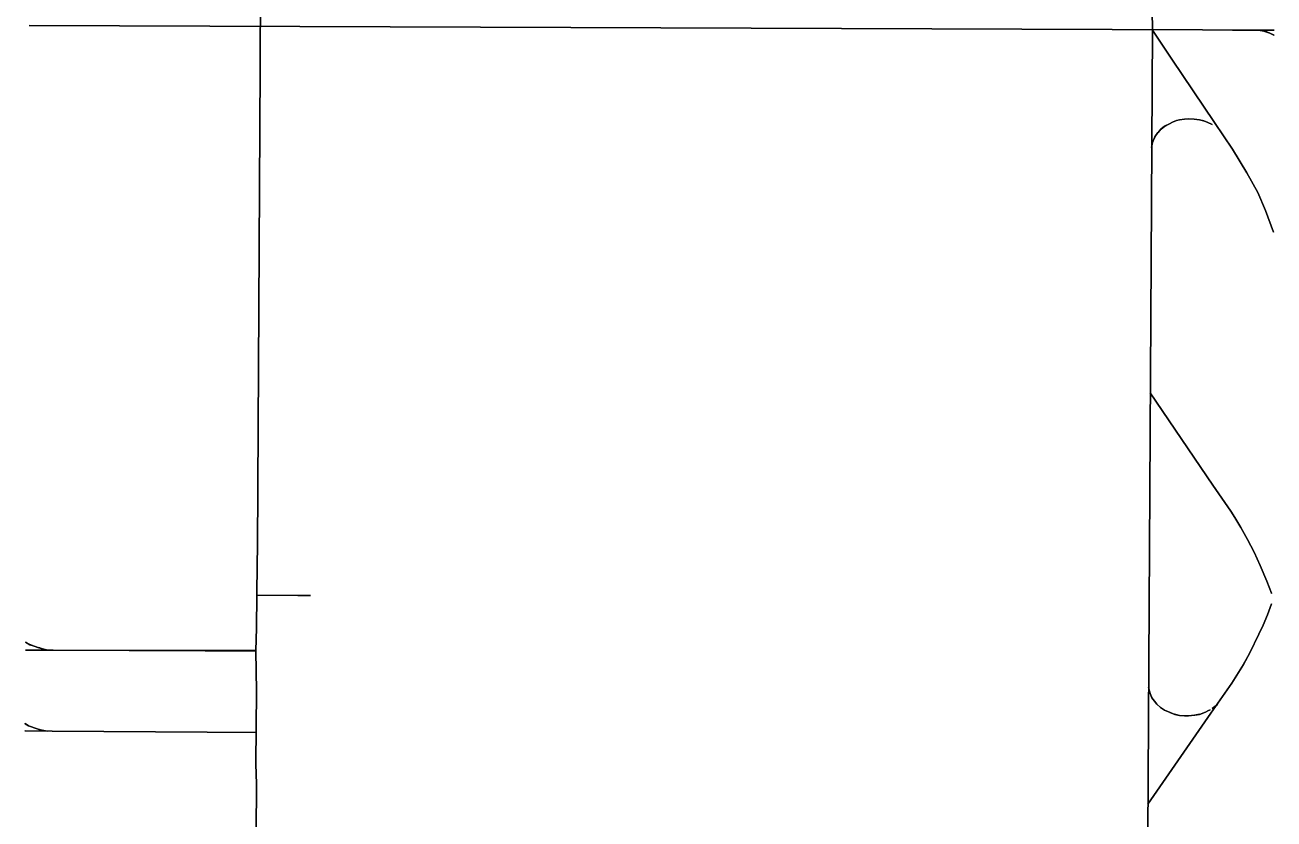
# Model space of a CAD drawing. Extents: x -291248544 to -291003570, y 98625193 to 98746984.
# Drawn here: x -291077706 to -291030143, y 98651533 to 98681791 of the extents above; entities that cross this region are included whole.
import ezdxf

# ---------------------------------------------------------------- set-up
doc = ezdxf.new("R2010")
doc.units = 0

msp = doc.modelspace()

# ---------------------------------------------------------------- linework, layer by layer
at = {"layer": 'mg_to_dxf', "color": 2}
for points in [[(-291068733.22, 98683261.37), (-291068734.21, 98683262.38), (-291068757.11, 98680160.03), (-291068756.1, 98680161.02)], [(-291068756.1, 98680161.02), (-291068755.11, 98680160.02), (-291068732.21, 98683262.36), (-291068733.22, 98683261.37)], [(-291034790.03, 98683112.6), (-291034791.05, 98683113.59), (-291034768.14, 98681590.53), (-291034767.16, 98681591.53)], [(-291034767.16, 98681591.53), (-291034766.14, 98681590.54), (-291034789.05, 98683113.6), (-291034790.03, 98683112.6)], [(-291077544.67, 98681774.14), (-291077545.66, 98681775.14), (-291077545.67, 98681773.14), (-291077544.67, 98681774.14)], [(-291077544.67, 98681774.14), (-291077545.67, 98681773.14), (-291032866.94, 98681601.48), (-291032867.93, 98681602.48)], [(-291032867.93, 98681602.48), (-291032866.93, 98681603.48), (-291077545.66, 98681775.14), (-291077544.67, 98681774.14)], [(-291034767.15, 98681590.53), (-291034768.15, 98681591.53), (-291035042.81, 98635550.96), (-291035041.81, 98635551.95)], [(-291035041.81, 98635551.95), (-291035040.81, 98635550.95), (-291034766.15, 98681591.54), (-291034767.15, 98681590.53)], [(-291034766.87, 98681590.62), (-291034766.6, 98681592), (-291034768.26, 98681590.9), (-291034766.87, 98681590.62)], [(-291034766.87, 98681590.62), (-291034768.26, 98681590.9), (-291034035.28, 98680491.43), (-291034035.01, 98680492.82)], [(-291034767.15, 98681590.53), (-291034766.15, 98681591.54), (-291034768.15, 98681591.53), (-291034767.15, 98681590.53)], [(-291034767.16, 98681591.53), (-291034768.14, 98681590.53), (-291034766.14, 98681590.54), (-291034767.16, 98681591.53)], [(-291034035.01, 98680492.82), (-291034033.62, 98680492.54), (-291034766.6, 98681592), (-291034766.87, 98681590.62)], [(-291032866.93, 98681602.47), (-291032867.92, 98681603.48), (-291032867.94, 98681601.48), (-291032866.93, 98681602.47)], [(-291032866.93, 98681602.47), (-291032867.94, 98681601.48), (-291031722.53, 98681590.03), (-291031723.52, 98681591.04)], [(-291032867.93, 98681602.48), (-291032866.94, 98681601.48), (-291032866.93, 98681603.48), (-291032867.93, 98681602.48)], [(-291031723.52, 98681591.04), (-291031722.52, 98681592.03), (-291032867.92, 98681603.48), (-291032866.93, 98681602.47)], [(-291031722.52, 98681591.03), (-291031723.52, 98681592.03), (-291031723.53, 98681590.03), (-291031722.52, 98681591.03)], [(-291031722.52, 98681591.03), (-291031723.53, 98681590.03), (-291030143.24, 98681590.03), (-291030144.24, 98681591.03)], [(-291031723.52, 98681591.04), (-291031722.53, 98681590.03), (-291031722.52, 98681592.03), (-291031723.52, 98681591.04)], [(-291030144.24, 98681591.03), (-291030143.24, 98681592.03), (-291031723.52, 98681592.03), (-291031722.52, 98681591.03)], [(-291030829.88, 98681591), (-291030830.81, 98681592.07), (-291030830.95, 98681590.07), (-291030829.88, 98681591)], [(-291030829.88, 98681591), (-291030830.95, 98681590.07), (-291030669.78, 98681578.56), (-291030670.67, 98681579.63)], [(-291030670.67, 98681579.63), (-291030669.55, 98681580.55), (-291030830.81, 98681592.07), (-291030829.88, 98681591)], [(-291030669.67, 98681579.51), (-291030670.54, 98681580.67), (-291030670.78, 98681578.68), (-291030669.67, 98681579.51)], [(-291030669.67, 98681579.51), (-291030670.78, 98681578.68), (-291030532.57, 98681555.64), (-291030533.33, 98681556.78)], [(-291030670.67, 98681579.63), (-291030669.78, 98681578.56), (-291030669.55, 98681580.55), (-291030670.67, 98681579.63)], [(-291030533.33, 98681556.78), (-291030532.12, 98681557.6), (-291030670.54, 98681580.67), (-291030669.67, 98681579.51)], [(-291030532.36, 98681556.56), (-291030533.09, 98681557.82), (-291030533.54, 98681555.87), (-291030532.36, 98681556.56)], [(-291030532.36, 98681556.56), (-291030533.54, 98681555.87), (-291030418.25, 98681521.28), (-291030418.88, 98681522.51)], [(-291030533.33, 98681556.78), (-291030532.57, 98681555.64), (-291030532.12, 98681557.6), (-291030533.33, 98681556.78)], [(-291030418.88, 98681522.51), (-291030417.59, 98681523.17), (-291030533.09, 98681557.82), (-291030532.36, 98681556.56)], [(-291030417.93, 98681522.18), (-291030418.53, 98681523.5), (-291030419.19, 98681521.61), (-291030417.93, 98681522.18)], [(-291030417.93, 98681522.18), (-291030419.19, 98681521.61), (-291030303.87, 98681475.48), (-291030304.42, 98681476.78)], [(-291030418.88, 98681522.51), (-291030418.25, 98681521.28), (-291030417.59, 98681523.17), (-291030418.88, 98681522.51)], [(-291030304.42, 98681476.78), (-291030303.11, 98681477.33), (-291030418.53, 98681523.5), (-291030417.93, 98681522.18)], [(-291030303.5, 98681476.4), (-291030304.03, 98681477.71), (-291030304.8, 98681475.87), (-291030303.5, 98681476.4)], [(-291030303.5, 98681476.4), (-291030304.8, 98681475.87), (-291030143.67, 98681406.81), (-291030144.2, 98681408.13)], [(-291030304.42, 98681476.78), (-291030303.87, 98681475.48), (-291030303.11, 98681477.33), (-291030304.42, 98681476.78)], [(-291030144.2, 98681408.13), (-291030142.88, 98681408.65), (-291030304.03, 98681477.71), (-291030303.5, 98681476.4)], [(-291030144.24, 98681591.03), (-291030143.24, 98681590.03), (-291030143.24, 98681592.03), (-291030144.24, 98681591.03)], [(-291030144.2, 98681408.13), (-291030143.67, 98681406.81), (-291030142.88, 98681408.65), (-291030144.2, 98681408.13)], [(-291034034.45, 98680491.99), (-291034034.18, 98680493.37), (-291034035.84, 98680492.26), (-291034034.45, 98680491.99)], [(-291034034.45, 98680491.99), (-291034035.84, 98680492.26), (-291032410.22, 98678076.72), (-291032409.95, 98678078.11)], [(-291034035.01, 98680492.82), (-291034035.28, 98680491.43), (-291034033.62, 98680492.54), (-291034035.01, 98680492.82)], [(-291032409.95, 98678078.11), (-291032408.56, 98678077.84), (-291034034.18, 98680493.37), (-291034034.45, 98680491.99)], [(-291068756.11, 98680160.02), (-291068757.1, 98680161.03), (-291068848.66, 98661895.27), (-291068847.65, 98661896.25)], [(-291068847.65, 98661896.25), (-291068846.66, 98661895.23), (-291068755.1, 98680161.02), (-291068756.11, 98680160.02)], [(-291068756.1, 98680161.02), (-291068757.11, 98680160.03), (-291068755.11, 98680160.02), (-291068756.1, 98680161.02)], [(-291068756.11, 98680160.02), (-291068755.1, 98680161.02), (-291068757.1, 98680161.03), (-291068756.11, 98680160.02)], [(-291034126.73, 98678020.25), (-291034126.32, 98678021.58), (-291034310.36, 98677929.55), (-291034308.94, 98677929.15)], [(-291034308.94, 98677929.15), (-291034309.31, 98677927.85), (-291034125.35, 98678019.82), (-291034126.73, 98678020.25)], [(-291034012.27, 98678088.88), (-291034011.84, 98678090.31), (-291034127.19, 98678021.1), (-291034125.85, 98678020.73)], [(-291034125.85, 98678020.73), (-291034127.19, 98678021.1), (-291034126.23, 98678019.34), (-291034125.85, 98678020.73)], [(-291034126.73, 98678020.25), (-291034125.35, 98678019.82), (-291034126.32, 98678021.58), (-291034126.73, 98678020.25)], [(-291034125.85, 98678020.73), (-291034126.23, 98678019.34), (-291034010.98, 98678088.49), (-291034012.27, 98678088.88)], [(-291033852.09, 98678146.19), (-291033851.46, 98678147.48), (-291034012.74, 98678089.88), (-291034011.37, 98678089.31)], [(-291034011.37, 98678089.31), (-291034012.74, 98678089.88), (-291034011.88, 98678088.06), (-291034011.37, 98678089.31)], [(-291034012.27, 98678088.88), (-291034010.98, 98678088.49), (-291034011.84, 98678090.31), (-291034012.27, 98678088.88)], [(-291034011.37, 98678089.31), (-291034011.88, 98678088.06), (-291033850.84, 98678145.58), (-291033852.09, 98678146.19)], [(-291033737.66, 98678180.55), (-291033736.91, 98678181.82), (-291033852.41, 98678147.17), (-291033851.14, 98678146.51)], [(-291033851.14, 98678146.51), (-291033852.41, 98678147.17), (-291033851.79, 98678145.27), (-291033851.14, 98678146.51)], [(-291033852.09, 98678146.19), (-291033850.84, 98678145.58), (-291033851.46, 98678147.48), (-291033852.09, 98678146.19)], [(-291033851.14, 98678146.51), (-291033851.79, 98678145.27), (-291033736.49, 98678179.86), (-291033737.66, 98678180.55)], [(-291033554.57, 98678203.52), (-291033553.68, 98678204.64), (-291033737.89, 98678181.61), (-291033736.68, 98678180.76)], [(-291033736.68, 98678180.76), (-291033737.89, 98678181.61), (-291033737.47, 98678179.65), (-291033736.68, 98678180.76)], [(-291033737.66, 98678180.55), (-291033736.49, 98678179.86), (-291033736.91, 98678181.82), (-291033737.66, 98678180.55)], [(-291033736.68, 98678180.76), (-291033737.47, 98678179.65), (-291033553.48, 98678202.65), (-291033554.57, 98678203.52)], [(-291033394.36, 98678214.99), (-291033393.37, 98678216.06), (-291033554.67, 98678204.54), (-291033553.58, 98678203.62)], [(-291033553.58, 98678203.62), (-291033554.67, 98678204.54), (-291033554.48, 98678202.55), (-291033553.58, 98678203.62)], [(-291033554.57, 98678203.52), (-291033553.48, 98678202.65), (-291033553.68, 98678204.64), (-291033554.57, 98678203.52)], [(-291033553.58, 98678203.62), (-291033554.48, 98678202.55), (-291033393.35, 98678214.06), (-291033394.36, 98678214.99)], [(-291033393.36, 98678215), (-291033394.37, 98678216.06), (-291033394.35, 98678214.05), (-291033393.36, 98678215)], [(-291033188.37, 98678203.61), (-291033187.28, 98678204.55), (-291033394.37, 98678216.06), (-291033393.36, 98678215)], [(-291033394.36, 98678214.99), (-291033393.35, 98678214.06), (-291033393.37, 98678216.06), (-291033394.36, 98678214.99)], [(-291033393.36, 98678215), (-291033394.35, 98678214.05), (-291033187.45, 98678202.56), (-291033188.37, 98678203.61)], [(-291033187.37, 98678203.53), (-291033188.28, 98678204.63), (-291033188.45, 98678202.64), (-291033187.37, 98678203.53)], [(-291033187.37, 98678203.53), (-291033188.45, 98678202.64), (-291032981.57, 98678179.65), (-291032982.37, 98678180.75)], [(-291033188.37, 98678203.61), (-291033187.45, 98678202.56), (-291033187.28, 98678204.55), (-291033188.37, 98678203.61)], [(-291032982.37, 98678180.75), (-291032981.18, 98678181.62), (-291033188.28, 98678204.63), (-291033187.37, 98678203.53)], [(-291032981.39, 98678180.56), (-291032982.16, 98678181.82), (-291032982.55, 98678179.85), (-291032981.39, 98678180.56)], [(-291032981.39, 98678180.56), (-291032982.55, 98678179.85), (-291032821.47, 98678133.83), (-291032822.14, 98678135.06)], [(-291032982.37, 98678180.75), (-291032981.57, 98678179.65), (-291032981.18, 98678181.62), (-291032982.37, 98678180.75)], [(-291032822.14, 98678135.06), (-291032820.88, 98678135.74), (-291032982.16, 98678181.82), (-291032981.39, 98678180.56)], [(-291032821.18, 98678134.76), (-291032821.83, 98678136.03), (-291032822.43, 98678134.12), (-291032821.18, 98678134.76)], [(-291032821.18, 98678134.76), (-291032822.43, 98678134.12), (-291032684.23, 98678088.06), (-291032684.8, 98678089.3)], [(-291032822.14, 98678135.06), (-291032821.47, 98678133.83), (-291032820.88, 98678135.74), (-291032822.14, 98678135.06)], [(-291032684.8, 98678089.3), (-291032683.47, 98678089.91), (-291032821.83, 98678136.03), (-291032821.18, 98678134.76)], [(-291032683.88, 98678088.92), (-291032684.39, 98678090.29), (-291032685.16, 98678088.44), (-291032683.88, 98678088.92)], [(-291032683.88, 98678088.92), (-291032685.16, 98678088.44), (-291032501.22, 98677996.47), (-291032501.67, 98677997.81)], [(-291032684.8, 98678089.3), (-291032684.23, 98678088.06), (-291032683.47, 98678089.91), (-291032684.8, 98678089.3)], [(-291032501.67, 98677997.81), (-291032500.33, 98677998.26), (-291032684.39, 98678090.29), (-291032683.88, 98678088.92)], [(-291032501.67, 98677997.81), (-291032501.22, 98677996.47), (-291032500.33, 98677998.26), (-291032501.67, 98677997.81)], [(-291032409.39, 98678077.28), (-291032409.12, 98678078.67), (-291032410.78, 98678077.55), (-291032409.39, 98678077.28)], [(-291032409.39, 98678077.28), (-291032410.78, 98678077.55), (-291031723.57, 98677058.2), (-291031723.3, 98677059.59)], [(-291032409.95, 98678078.11), (-291032410.22, 98678076.72), (-291032408.56, 98678077.84), (-291032409.95, 98678078.11)], [(-291031723.3, 98677059.59), (-291031721.91, 98677059.32), (-291032409.12, 98678078.67), (-291032409.39, 98678077.28)], [(-291034675.79, 98677527.92), (-291034676.28, 98677529.34), (-291034768.3, 98677310.79), (-291034766.96, 98677311.41)], [(-291034766.96, 98677311.41), (-291034766.39, 98677310.17), (-291034674.52, 98677528.35), (-291034675.79, 98677527.92)], [(-291034561.45, 98677688.19), (-291034561.66, 98677689.62), (-291034676.77, 98677528.46), (-291034675.31, 98677528.79)], [(-291034675.31, 98677528.79), (-291034676.77, 98677528.46), (-291034675.01, 98677527.48), (-291034675.31, 98677528.79)], [(-291034675.79, 98677527.92), (-291034674.52, 98677528.35), (-291034676.28, 98677529.34), (-291034675.79, 98677527.92)], [(-291034675.31, 98677528.79), (-291034675.01, 98677527.48), (-291034560.07, 98677688.39), (-291034561.45, 98677688.19)], [(-291034447.04, 98677825.54), (-291034447.09, 98677827.04), (-291034562.27, 98677688.83), (-291034560.84, 98677688.98)], [(-291034560.84, 98677688.98), (-291034562.27, 98677688.83), (-291034560.69, 98677687.6), (-291034560.84, 98677688.98)], [(-291034561.45, 98677688.19), (-291034560.07, 98677688.39), (-291034561.66, 98677689.62), (-291034561.45, 98677688.19)], [(-291034560.84, 98677688.98), (-291034560.69, 98677687.6), (-291034445.7, 98677825.58), (-291034447.04, 98677825.54)], [(-291034309.79, 98677928.62), (-291034309.51, 98677930.08), (-291034447.81, 98677826.36), (-291034446.31, 98677826.23)], [(-291034446.31, 98677826.23), (-291034447.81, 98677826.36), (-291034446.43, 98677824.9), (-291034446.31, 98677826.23)], [(-291034447.04, 98677825.54), (-291034445.7, 98677825.58), (-291034447.09, 98677827.04), (-291034447.04, 98677825.54)], [(-291034446.31, 98677826.23), (-291034446.43, 98677824.9), (-291034308.46, 98677928.37), (-291034309.79, 98677928.62)], [(-291034308.94, 98677929.15), (-291034310.36, 98677929.55), (-291034309.31, 98677927.85), (-291034308.94, 98677929.15)], [(-291034309.79, 98677928.62), (-291034308.46, 98677928.37), (-291034309.51, 98677930.08), (-291034309.79, 98677928.62)], [(-291034767.27, 98677310.46), (-291034767.99, 98677311.74), (-291034814.02, 98677116.14), (-291034812.81, 98677116.88)], [(-291034812.81, 98677116.88), (-291034814.02, 98677116.14), (-291034812.07, 98677115.68), (-291034812.81, 98677116.88)], [(-291034812.81, 98677116.88), (-291034812.07, 98677115.68), (-291034766.08, 98677311.12), (-291034767.27, 98677310.46)], [(-291034766.96, 98677311.41), (-291034768.3, 98677310.79), (-291034766.39, 98677310.17), (-291034766.96, 98677311.41)], [(-291034767.27, 98677310.46), (-291034766.08, 98677311.12), (-291034767.99, 98677311.74), (-291034767.27, 98677310.46)], [(-291031722.76, 98677058.75), (-291031722.43, 98677060.12), (-291031724.14, 98677059.08), (-291031722.76, 98677058.75)], [(-291031722.76, 98677058.75), (-291031724.14, 98677059.08), (-291031174.31, 98676154.16), (-291031173.97, 98676155.52)], [(-291031723.3, 98677059.59), (-291031723.57, 98677058.2), (-291031721.91, 98677059.32), (-291031723.3, 98677059.59)], [(-291031173.97, 98676155.52), (-291031172.58, 98676155.17), (-291031722.43, 98677060.12), (-291031722.76, 98677058.75)], [(-291031173.46, 98676154.65), (-291031173.08, 98676156.03), (-291031174.81, 98676155.03), (-291031173.46, 98676154.65)], [(-291031173.46, 98676154.65), (-291031174.81, 98676155.03), (-291030762.37, 98675410.34), (-291030761.96, 98675411.66)], [(-291031173.97, 98676155.52), (-291031174.31, 98676154.16), (-291031172.58, 98676155.17), (-291031173.97, 98676155.52)], [(-291030761.96, 98675411.66), (-291030760.58, 98675411.23), (-291031173.08, 98676156.03), (-291031173.46, 98676154.65)], [(-291030761.52, 98675410.77), (-291030761.02, 98675412.13), (-291030762.82, 98675411.24), (-291030761.52, 98675410.77)], [(-291030761.52, 98675410.77), (-291030762.82, 98675411.24), (-291030464.9, 98674723.75), (-291030464.37, 98674725.04)], [(-291030761.96, 98675411.66), (-291030762.37, 98675410.34), (-291030760.58, 98675411.23), (-291030761.96, 98675411.66)], [(-291030464.37, 98674725.04), (-291030463.04, 98674724.49), (-291030761.02, 98675412.13), (-291030761.52, 98675410.77)], [(-291030464, 98674724.11), (-291030463.41, 98674725.42), (-291030465.27, 98674724.68), (-291030464, 98674724.11)], [(-291030464, 98674724.11), (-291030465.27, 98674724.68), (-291030167.4, 98673899.79), (-291030166.8, 98673901.07)], [(-291030464.37, 98674725.04), (-291030464.9, 98674723.75), (-291030463.04, 98674724.49), (-291030464.37, 98674725.04)], [(-291030166.8, 98673901.07), (-291030165.52, 98673900.47), (-291030463.41, 98674725.42), (-291030464, 98674724.11)], [(-291030166.8, 98673901.07), (-291030167.4, 98673899.79), (-291030165.52, 98673900.47), (-291030166.8, 98673901.07)], [(-291034858.42, 98667777.6), (-291034858.15, 98667778.99), (-291034859.81, 98667777.87), (-291034858.42, 98667777.6)], [(-291034858.42, 98667777.6), (-291034859.81, 98667777.87), (-291032478.88, 98664252.26), (-291032478.61, 98664253.65)], [(-291032478.61, 98664253.65), (-291032477.22, 98664253.38), (-291034858.15, 98667778.99), (-291034858.42, 98667777.6)], [(-291032478.05, 98664252.82), (-291032477.8, 98664254.22), (-291032479.44, 98664253.07), (-291032478.05, 98664252.82)], [(-291032478.05, 98664252.82), (-291032479.44, 98664253.07), (-291031792.23, 98663268.08), (-291031791.97, 98663269.45)], [(-291032478.61, 98664253.65), (-291032478.88, 98664252.26), (-291032477.22, 98664253.38), (-291032478.61, 98664253.65)], [(-291031791.97, 98663269.45), (-291031790.57, 98663269.19), (-291032477.8, 98664254.22), (-291032478.05, 98664252.82)], [(-291031791.42, 98663268.62), (-291031791.12, 98663270.02), (-291031792.79, 98663268.91), (-291031791.42, 98663268.62)], [(-291031791.42, 98663268.62), (-291031792.79, 98663268.91), (-291031632.05, 98663016.32), (-291031631.74, 98663017.69)], [(-291031791.97, 98663269.45), (-291031792.23, 98663268.08), (-291031790.57, 98663269.19), (-291031791.97, 98663269.45)], [(-291031631.74, 98663017.69), (-291031630.35, 98663017.38), (-291031791.12, 98663270.02), (-291031791.42, 98663268.62)], [(-291031631.21, 98663016.85), (-291031630.88, 98663018.23), (-291031632.58, 98663017.17), (-291031631.21, 98663016.85)], [(-291031631.21, 98663016.85), (-291031632.58, 98663017.17), (-291031403.19, 98662638.69), (-291031402.85, 98662640.05)], [(-291031631.74, 98663017.69), (-291031632.05, 98663016.32), (-291031630.35, 98663017.38), (-291031631.74, 98663017.69)], [(-291031402.85, 98662640.05), (-291031401.46, 98662639.69), (-291031630.88, 98663018.23), (-291031631.21, 98663016.85)], [(-291031402.35, 98662639.18), (-291031401.96, 98662640.56), (-291031403.69, 98662639.56), (-291031402.35, 98662639.18)], [(-291031402.35, 98662639.18), (-291031403.69, 98662639.56), (-291031151.46, 98662180.94), (-291031151.06, 98662182.29)], [(-291031402.85, 98662640.05), (-291031403.19, 98662638.69), (-291031401.46, 98662639.69), (-291031402.85, 98662640.05)], [(-291031151.06, 98662182.29), (-291031149.7, 98662181.89), (-291031401.96, 98662640.56), (-291031402.35, 98662639.18)], [(-291068847.67, 98661895.25), (-291068848.64, 98661896.27), (-291068871.56, 98661265.86), (-291068870.53, 98661266.83)], [(-291068870.53, 98661266.83), (-291068869.56, 98661265.79), (-291068846.64, 98661896.23), (-291068847.67, 98661895.25)], [(-291068847.65, 98661896.25), (-291068848.66, 98661895.27), (-291068846.66, 98661895.23), (-291068847.65, 98661896.25)], [(-291068847.67, 98661895.25), (-291068846.64, 98661896.23), (-291068848.64, 98661896.27), (-291068847.67, 98661895.25)], [(-291031150.59, 98662181.41), (-291031150.17, 98662182.77), (-291031151.93, 98662181.82), (-291031150.59, 98662181.41)], [(-291031150.59, 98662181.41), (-291031151.93, 98662181.82), (-291030899.71, 98661700.32), (-291030899.28, 98661701.65)], [(-291031151.06, 98662182.29), (-291031151.46, 98662180.94), (-291031149.7, 98662181.89), (-291031151.06, 98662182.29)], [(-291030899.28, 98661701.65), (-291030897.92, 98661701.2), (-291031150.17, 98662182.77), (-291031150.59, 98662181.41)], [(-291030898.84, 98661700.75), (-291030898.36, 98661702.1), (-291030900.15, 98661701.22), (-291030898.84, 98661700.75)], [(-291030898.84, 98661700.75), (-291030900.15, 98661701.22), (-291030670.87, 98661196.81), (-291030670.37, 98661198.12)], [(-291030899.28, 98661701.65), (-291030899.71, 98661700.32), (-291030897.92, 98661701.2), (-291030899.28, 98661701.65)], [(-291030670.37, 98661198.12), (-291030669.04, 98661197.61), (-291030898.36, 98661702.1), (-291030898.84, 98661700.75)], [(-291068870.55, 98661265.83), (-291068871.54, 98661266.84), (-291068894.44, 98658816.81), (-291068893.43, 98658817.79)], [(-291068893.43, 98658817.79), (-291068892.44, 98658816.77), (-291068869.54, 98661266.82), (-291068870.55, 98661265.83)], [(-291068870.53, 98661266.83), (-291068871.56, 98661265.86), (-291068869.56, 98661265.79), (-291068870.53, 98661266.83)], [(-291068870.55, 98661265.83), (-291068869.54, 98661266.82), (-291068871.54, 98661266.84), (-291068870.55, 98661265.83)], [(-291030669.97, 98661197.2), (-291030669.45, 98661198.52), (-291030671.28, 98661197.72), (-291030669.97, 98661197.2)], [(-291030669.97, 98661197.2), (-291030671.28, 98661197.72), (-291030419.13, 98660601.73), (-291030418.59, 98660603.03)], [(-291030670.37, 98661198.12), (-291030670.87, 98661196.81), (-291030669.04, 98661197.61), (-291030670.37, 98661198.12)], [(-291030418.59, 98660603.03), (-291030417.27, 98660602.49), (-291030669.45, 98661198.52), (-291030669.97, 98661197.2)], [(-291030418.21, 98660602.1), (-291030417.65, 98660603.41), (-291030419.5, 98660602.66), (-291030418.21, 98660602.1)], [(-291030418.21, 98660602.1), (-291030419.5, 98660602.66), (-291030236.04, 98660132.53), (-291030235.47, 98660133.83)], [(-291030418.59, 98660603.03), (-291030419.13, 98660601.73), (-291030417.27, 98660602.49), (-291030418.59, 98660603.03)], [(-291030235.47, 98660133.83), (-291030234.18, 98660133.26), (-291030417.65, 98660603.41), (-291030418.21, 98660602.1)], [(-291068892.93, 98660064.69), (-291068893.93, 98660065.7), (-291068893.94, 98660063.7), (-291068892.93, 98660064.69)], [(-291068892.93, 98660064.69), (-291068893.94, 98660063.7), (-291067313.65, 98660052.25), (-291067314.65, 98660053.26)], [(-291067314.65, 98660053.26), (-291067313.64, 98660054.25), (-291068893.93, 98660065.7), (-291068892.93, 98660064.69)], [(-291067313.65, 98660053.25), (-291067314.64, 98660054.25), (-291067314.65, 98660052.25), (-291067313.65, 98660053.25)], [(-291067314.65, 98660053.26), (-291067313.65, 98660052.25), (-291067313.64, 98660054.25), (-291067314.65, 98660053.26)], [(-291067313.65, 98660053.25), (-291067314.65, 98660052.25), (-291066833, 98660052.25), (-291066834, 98660053.25)], [(-291066834, 98660053.25), (-291066833, 98660054.25), (-291067314.64, 98660054.25), (-291067313.65, 98660053.25)], [(-291066834, 98660053.25), (-291066833, 98660052.25), (-291066833, 98660054.25), (-291066834, 98660053.25)], [(-291030235.47, 98660133.83), (-291030236.04, 98660132.53), (-291030234.18, 98660133.26), (-291030235.47, 98660133.83)], [(-291030235.47, 98659732.35), (-291030236.05, 98659733.64), (-291030396.61, 98659309.29), (-291030395.33, 98659309.85)], [(-291030395.33, 98659309.85), (-291030394.75, 98659308.55), (-291030234.18, 98659732.93), (-291030235.47, 98659732.35)], [(-291030235.47, 98659732.35), (-291030234.18, 98659732.93), (-291030236.05, 98659733.64), (-291030235.47, 98659732.35)], [(-291030395.7, 98659308.92), (-291030396.25, 98659310.22), (-291030556.83, 98658920.23), (-291030555.53, 98658920.75)], [(-291030555.53, 98658920.75), (-291030555, 98658919.42), (-291030394.39, 98659309.48), (-291030395.7, 98659308.92)], [(-291030395.33, 98659309.85), (-291030396.61, 98659309.29), (-291030394.75, 98659308.55), (-291030395.33, 98659309.85)], [(-291030395.7, 98659308.92), (-291030394.39, 98659309.48), (-291030396.25, 98659310.22), (-291030395.7, 98659308.92)], [(-291068893.45, 98658816.79), (-291068894.42, 98658817.81), (-291068917.33, 98657947.05), (-291068916.31, 98657948.04)], [(-291068916.31, 98657948.04), (-291068915.33, 98657947.03), (-291068892.42, 98658817.77), (-291068893.45, 98658816.79)], [(-291068893.43, 98658817.79), (-291068894.44, 98658816.81), (-291068892.44, 98658816.77), (-291068893.43, 98658817.79)], [(-291068893.45, 98658816.79), (-291068892.42, 98658817.77), (-291068894.42, 98658817.81), (-291068893.45, 98658816.79)], [(-291030716.16, 98658576.52), (-291030716.63, 98658577.84), (-291031060.37, 98657867.45), (-291031059.05, 98657867.88)], [(-291031059.05, 98657867.88), (-291031058.6, 98657866.52), (-291030714.82, 98658576.99), (-291030716.16, 98658576.52)], [(-291030555.94, 98658919.83), (-291030556.43, 98658921.14), (-291030717.06, 98658576.94), (-291030715.73, 98658577.42)], [(-291030715.73, 98658577.42), (-291030717.06, 98658576.94), (-291030715.25, 98658576.08), (-291030715.73, 98658577.42)], [(-291030716.16, 98658576.52), (-291030714.82, 98658576.99), (-291030716.63, 98658577.84), (-291030716.16, 98658576.52)], [(-291030715.73, 98658577.42), (-291030715.25, 98658576.08), (-291030554.6, 98658920.34), (-291030555.94, 98658919.83)], [(-291030555.53, 98658920.75), (-291030556.83, 98658920.23), (-291030555, 98658919.42), (-291030555.53, 98658920.75)], [(-291030555.94, 98658919.83), (-291030554.6, 98658920.34), (-291030556.43, 98658921.14), (-291030555.94, 98658919.83)], [(-291077682.06, 98658267.73), (-291077682.43, 98658269.09), (-291077683.43, 98658267.35), (-291077682.06, 98658267.73)], [(-291077682.06, 98658267.73), (-291077683.43, 98658267.35), (-291077522.26, 98658175.26), (-291077522.71, 98658176.67)], [(-291077522.71, 98658176.67), (-291077521.42, 98658177.09), (-291077682.43, 98658269.09), (-291077682.06, 98658267.73)], [(-291077521.81, 98658176.25), (-291077522.33, 98658177.5), (-291077523.17, 98658175.68), (-291077521.81, 98658176.25)], [(-291077521.81, 98658176.25), (-291077523.17, 98658175.68), (-291077361.91, 98658118.08), (-291077362.53, 98658119.37)], [(-291077522.71, 98658176.67), (-291077522.26, 98658175.26), (-291077521.42, 98658177.09), (-291077522.71, 98658176.67)], [(-291077362.53, 98658119.37), (-291077361.27, 98658119.98), (-291077522.33, 98658177.5), (-291077521.81, 98658176.25)], [(-291077361.58, 98658119.05), (-291077362.22, 98658120.3), (-291077362.86, 98658118.4), (-291077361.58, 98658119.05)], [(-291077361.58, 98658119.05), (-291077362.86, 98658118.4), (-291077178.79, 98658060.88), (-291077179.43, 98658062.13)], [(-291077362.53, 98658119.37), (-291077361.91, 98658118.08), (-291077361.27, 98658119.98), (-291077362.53, 98658119.37)], [(-291077179.43, 98658062.13), (-291077178.17, 98658062.78), (-291077362.22, 98658120.3), (-291077361.58, 98658119.05)], [(-291077178.48, 98658061.82), (-291077179.12, 98658063.09), (-291077179.74, 98658061.19), (-291077178.48, 98658061.82)], [(-291077178.48, 98658061.82), (-291077179.74, 98658061.19), (-291077041.42, 98658015.08), (-291077042.1, 98658016.36)], [(-291077179.43, 98658062.13), (-291077178.79, 98658060.88), (-291077178.17, 98658062.78), (-291077179.43, 98658062.13)], [(-291077042.1, 98658016.36), (-291077040.88, 98658017.01), (-291077179.12, 98658063.09), (-291077178.48, 98658061.82)], [(-291077041.14, 98658016.1), (-291077041.85, 98658017.28), (-291077042.38, 98658015.35), (-291077041.14, 98658016.1)], [(-291077041.14, 98658016.1), (-291077042.38, 98658015.35), (-291076835.36, 98657969.34), (-291076836.12, 98657970.54)], [(-291077042.1, 98658016.36), (-291077041.42, 98658015.08), (-291077040.88, 98658017.01), (-291077042.1, 98658016.36)], [(-291076836.12, 98657970.54), (-291076834.93, 98657971.3), (-291077041.85, 98658017.28), (-291077041.14, 98658016.1)], [(-291076630.14, 98657970.43), (-291076629.14, 98657971.43), (-291077683, 98657971.43), (-291077682, 98657970.43)], [(-291077682, 98657970.43), (-291077683, 98657971.43), (-291077683, 98657969.43), (-291077682, 98657970.43)], [(-291077682, 98657970.43), (-291077683, 98657969.43), (-291076629.14, 98657969.43), (-291076630.14, 98657970.43)], [(-291076836.12, 98657970.54), (-291076835.36, 98657969.34), (-291076834.93, 98657971.3), (-291076836.12, 98657970.54)], [(-291076630.14, 98657970.43), (-291076629.14, 98657969.43), (-291076629.14, 98657971.43), (-291076630.14, 98657970.43)], [(-291070839.43, 98657947.54), (-291070838.43, 98657948.54), (-291076630.14, 98657971.43), (-291076629.14, 98657970.43)], [(-291076629.14, 98657970.43), (-291076630.14, 98657971.43), (-291076630.14, 98657969.43), (-291076629.14, 98657970.43)], [(-291076629.14, 98657970.43), (-291076630.14, 98657969.43), (-291070838.43, 98657946.54), (-291070839.43, 98657947.54)], [(-291070839.43, 98657947.54), (-291070838.43, 98657946.54), (-291070838.43, 98657948.54), (-291070839.43, 98657947.54)], [(-291068916.82, 98657947.54), (-291068915.82, 98657948.54), (-291070839.43, 98657948.54), (-291070838.43, 98657947.54)], [(-291070838.43, 98657947.54), (-291070839.43, 98657948.54), (-291070839.43, 98657946.54), (-291070838.43, 98657947.54)], [(-291070838.43, 98657947.54), (-291070839.43, 98657946.54), (-291068915.82, 98657946.54), (-291068916.82, 98657947.54)], [(-291068916.31, 98657947.04), (-291068917.33, 98657948.05), (-291068894.43, 98656402.08), (-291068893.44, 98656403.09)], [(-291068916.31, 98657947.04), (-291068915.33, 98657948.03), (-291068917.33, 98657948.05), (-291068916.31, 98657947.04)], [(-291068916.31, 98657948.04), (-291068917.33, 98657947.05), (-291068915.33, 98657947.03), (-291068916.31, 98657948.04)], [(-291068916.82, 98657947.54), (-291068915.82, 98657946.54), (-291068915.82, 98657948.54), (-291068916.82, 98657947.54)], [(-291068893.44, 98656403.09), (-291068892.43, 98656402.09), (-291068915.33, 98657948.03), (-291068916.31, 98657947.04)], [(-291031059.51, 98657867), (-291031059.91, 98657868.33), (-291031312.14, 98657421.18), (-291031310.79, 98657421.55)], [(-291031310.79, 98657421.55), (-291031310.42, 98657420.17), (-291031058.13, 98657867.4), (-291031059.51, 98657867)], [(-291031059.05, 98657867.88), (-291031060.37, 98657867.45), (-291031058.6, 98657866.52), (-291031059.05, 98657867.88)], [(-291031059.51, 98657867), (-291031058.13, 98657867.4), (-291031059.91, 98657868.33), (-291031059.51, 98657867)], [(-291031311.3, 98657420.69), (-291031311.64, 98657422.05), (-291031747.01, 98656711.7), (-291031745.65, 98656712)], [(-291031745.65, 98656712), (-291031745.34, 98656710.6), (-291031309.91, 98657421.03), (-291031311.3, 98657420.69)], [(-291031310.79, 98657421.55), (-291031312.14, 98657421.18), (-291031310.42, 98657420.17), (-291031310.79, 98657421.55)], [(-291031311.3, 98657420.69), (-291031309.91, 98657421.03), (-291031311.64, 98657422.05), (-291031311.3, 98657420.69)], [(-291031746.2, 98656711.17), (-291031746.46, 98656712.54), (-291032548.1, 98655567.33), (-291032546.71, 98655567.58)], [(-291032546.71, 98655567.58), (-291032546.46, 98655566.19), (-291031744.79, 98656711.44), (-291031746.2, 98656711.17)], [(-291031745.65, 98656712), (-291031747.01, 98656711.7), (-291031745.34, 98656710.6), (-291031745.65, 98656712)], [(-291031746.2, 98656711.17), (-291031744.79, 98656711.44), (-291031746.46, 98656712.54), (-291031746.2, 98656711.17)], [(-291068893.44, 98656402.09), (-291068894.43, 98656403.08), (-291068917.33, 98653632.61), (-291068916.32, 98653633.62)], [(-291068916.32, 98653633.62), (-291068915.32, 98653632.63), (-291068892.43, 98656403.09), (-291068893.44, 98656402.09)], [(-291068893.44, 98656403.09), (-291068894.43, 98656402.08), (-291068892.43, 98656402.09), (-291068893.44, 98656403.09)], [(-291068893.44, 98656402.09), (-291068892.43, 98656403.09), (-291068894.43, 98656403.08), (-291068893.44, 98656402.09)], [(-291034927.22, 98656539.44), (-291034926.55, 98656540.68), (-291034928.47, 98656540.11), (-291034927.22, 98656539.44)], [(-291034927.22, 98656539.44), (-291034928.47, 98656540.11), (-291034859.5, 98656310.21), (-291034858.85, 98656311.51)], [(-291034858.85, 98656311.51), (-291034857.62, 98656310.9), (-291034926.55, 98656540.68), (-291034927.22, 98656539.44)], [(-291034858.51, 98656310.57), (-291034857.96, 98656311.84), (-291034859.84, 98656311.15), (-291034858.51, 98656310.57)], [(-291034858.51, 98656310.57), (-291034859.84, 98656311.15), (-291034790.72, 98656149.86), (-291034790.24, 98656151.28)], [(-291034858.85, 98656311.51), (-291034859.5, 98656310.21), (-291034857.62, 98656310.9), (-291034858.85, 98656311.51)], [(-291034790.24, 98656151.28), (-291034788.97, 98656150.85), (-291034857.96, 98656311.84), (-291034858.51, 98656310.57)], [(-291034789.74, 98656150.41), (-291034789.46, 98656151.72), (-291034791.21, 98656150.73), (-291034789.74, 98656150.41)], [(-291034789.74, 98656150.41), (-291034791.21, 98656150.73), (-291034698.99, 98656023.92), (-291034698.78, 98656025.34)], [(-291034790.24, 98656151.28), (-291034790.72, 98656149.86), (-291034788.97, 98656150.85), (-291034790.24, 98656151.28)], [(-291034698.78, 98656025.34), (-291034697.4, 98656025.14), (-291034789.46, 98656151.72), (-291034789.74, 98656150.41)], [(-291034698.17, 98656024.54), (-291034698, 98656025.93), (-291034699.59, 98656024.72), (-291034698.17, 98656024.54)], [(-291034698.17, 98656024.54), (-291034699.59, 98656024.72), (-291034607.35, 98655909.42), (-291034607.25, 98655910.88)], [(-291034698.78, 98656025.34), (-291034698.99, 98656023.92), (-291034697.4, 98656025.14), (-291034698.78, 98656025.34)], [(-291034607.25, 98655910.88), (-291034605.89, 98655910.79), (-291034698, 98656025.93), (-291034698.17, 98656024.54)], [(-291034606.56, 98655910.15), (-291034606.57, 98655911.52), (-291034608.04, 98655910.15), (-291034606.56, 98655910.15)], [(-291034606.56, 98655910.15), (-291034608.04, 98655910.15), (-291034469.85, 98655783.47), (-291034469.97, 98655784.95)], [(-291034607.25, 98655910.88), (-291034607.35, 98655909.42), (-291034605.89, 98655910.79), (-291034607.25, 98655910.88)], [(-291034469.97, 98655784.95), (-291034468.62, 98655785.06), (-291034606.57, 98655911.52), (-291034606.56, 98655910.15)], [(-291034469.18, 98655784.34), (-291034469.41, 98655785.67), (-291034470.64, 98655784.08), (-291034469.18, 98655784.34)], [(-291034469.18, 98655784.34), (-291034470.64, 98655784.08), (-291034309.44, 98655680.46), (-291034309.81, 98655681.88)], [(-291034469.97, 98655784.95), (-291034469.85, 98655783.47), (-291034468.62, 98655785.06), (-291034469.97, 98655784.95)], [(-291034309.81, 98655681.88), (-291034308.49, 98655682.22), (-291034469.41, 98655785.67), (-291034469.18, 98655784.34)], [(-291034308.93, 98655681.41), (-291034309.37, 98655682.7), (-291034310.32, 98655680.93), (-291034308.93, 98655681.41)], [(-291034308.93, 98655681.41), (-291034310.32, 98655680.93), (-291034103.32, 98655588.93), (-291034103.85, 98655590.26)], [(-291034309.81, 98655681.88), (-291034309.44, 98655680.46), (-291034308.49, 98655682.22), (-291034309.81, 98655681.88)], [(-291034103.85, 98655590.26), (-291034102.56, 98655590.78), (-291034309.37, 98655682.7), (-291034308.93, 98655681.41)], [(-291032661.86, 98655658.46), (-291032661.54, 98655659.83), (-291032753.85, 98655602.14), (-291032752.56, 98655601.77)], [(-291032752.56, 98655601.77), (-291032752.98, 98655600.33), (-291032660.48, 98655658.14), (-291032661.86, 98655658.46)], [(-291032570.35, 98655692.88), (-291032569.77, 98655694.17), (-291032662.26, 98655659.48), (-291032660.97, 98655658.9)], [(-291032660.97, 98655658.9), (-291032662.26, 98655659.48), (-291032661.56, 98655657.61), (-291032660.97, 98655658.9)], [(-291032661.86, 98655658.46), (-291032660.48, 98655658.14), (-291032661.54, 98655659.83), (-291032661.86, 98655658.46)], [(-291032660.97, 98655658.9), (-291032661.56, 98655657.61), (-291032569.07, 98655692.29), (-291032570.35, 98655692.88)], [(-291032570.35, 98655692.88), (-291032569.07, 98655692.29), (-291032569.77, 98655694.17), (-291032570.35, 98655692.88)], [(-291032295.63, 98655898.76), (-291032295.41, 98655900.15), (-291032502.21, 98655750.79), (-291032500.82, 98655750.57)], [(-291032500.82, 98655750.57), (-291032502.21, 98655750.79), (-291032501.04, 98655749.17), (-291032500.82, 98655750.57)], [(-291032500.82, 98655750.57), (-291032501.04, 98655749.17), (-291032294.24, 98655898.53), (-291032295.63, 98655898.76)], [(-291032295.63, 98655898.76), (-291032294.24, 98655898.53), (-291032295.41, 98655900.15), (-291032295.63, 98655898.76)], [(-291077704.95, 98655166.37), (-291077705.31, 98655167.74), (-291077706.32, 98655166.01), (-291077704.95, 98655166.37)], [(-291077704.95, 98655166.37), (-291077706.32, 98655166.01), (-291077568.04, 98655085.35), (-291077568.49, 98655086.77)], [(-291077568.49, 98655086.77), (-291077567.2, 98655087.17), (-291077705.31, 98655167.74), (-291077704.95, 98655166.37)], [(-291032547.28, 98655566.76), (-291032547.53, 98655568.15), (-291034951.36, 98652099.77), (-291034949.97, 98652100.02)], [(-291034949.97, 98652100.02), (-291034949.72, 98652098.63), (-291032545.89, 98655567.01), (-291032547.28, 98655566.76)], [(-291034102.93, 98655589.88), (-291034103.48, 98655591.16), (-291034104.24, 98655589.31), (-291034102.93, 98655589.88)], [(-291034102.93, 98655589.88), (-291034104.24, 98655589.31), (-291033920.12, 98655520.26), (-291033920.76, 98655521.57)], [(-291034103.85, 98655590.26), (-291034103.32, 98655588.93), (-291034102.56, 98655590.78), (-291034103.85, 98655590.26)], [(-291033920.76, 98655521.57), (-291033919.52, 98655522.17), (-291034103.48, 98655591.16), (-291034102.93, 98655589.88)], [(-291033919.8, 98655521.27), (-291033920.48, 98655522.47), (-291033921.07, 98655520.56), (-291033919.8, 98655521.27)], [(-291033919.8, 98655521.27), (-291033921.07, 98655520.56), (-291033736.85, 98655474.5), (-291033737.67, 98655475.74)], [(-291033920.76, 98655521.57), (-291033920.12, 98655520.26), (-291033919.52, 98655522.17), (-291033920.76, 98655521.57)], [(-291033737.67, 98655475.74), (-291033736.54, 98655476.49), (-291033920.48, 98655522.47), (-291033919.8, 98655521.27)], [(-291033736.68, 98655475.59), (-291033737.53, 98655476.64), (-291033737.84, 98655474.66), (-291033736.68, 98655475.59)], [(-291033736.68, 98655475.59), (-291033737.84, 98655474.66), (-291033553.61, 98655463.14), (-291033554.58, 98655464.2)], [(-291033737.67, 98655475.74), (-291033736.85, 98655474.5), (-291033736.54, 98655476.49), (-291033737.67, 98655475.74)], [(-291033554.58, 98655464.2), (-291033553.55, 98655465.14), (-291033737.53, 98655476.64), (-291033736.68, 98655475.59)], [(-291033553.58, 98655464.17), (-291033554.55, 98655465.17), (-291033554.61, 98655463.17), (-291033553.58, 98655464.17)], [(-291033553.58, 98655464.17), (-291033554.61, 98655463.17), (-291033393.31, 98655463.17), (-291033394.36, 98655464.17)], [(-291033554.58, 98655464.2), (-291033553.61, 98655463.14), (-291033553.55, 98655465.14), (-291033554.58, 98655464.2)], [(-291033394.36, 98655464.17), (-291033393.41, 98655465.17), (-291033554.55, 98655465.17), (-291033553.58, 98655464.17)], [(-291033165.48, 98655487.01), (-291033164.62, 98655488.1), (-291033394.41, 98655465.12), (-291033393.36, 98655464.22)], [(-291033393.36, 98655464.22), (-291033394.41, 98655465.12), (-291033394.31, 98655463.12), (-291033393.36, 98655464.22)], [(-291033394.36, 98655464.17), (-291033393.31, 98655463.17), (-291033393.41, 98655465.17), (-291033394.36, 98655464.17)], [(-291033393.36, 98655464.22), (-291033394.31, 98655463.12), (-291033164.34, 98655486.12), (-291033165.48, 98655487.01)], [(-291032982.37, 98655521.3), (-291032981.64, 98655522.45), (-291033165.61, 98655487.96), (-291033164.49, 98655487.15)], [(-291033164.49, 98655487.15), (-291033165.61, 98655487.96), (-291033165.33, 98655485.98), (-291033164.49, 98655487.15)], [(-291033165.48, 98655487.01), (-291033164.34, 98655486.12), (-291033164.62, 98655488.1), (-291033165.48, 98655487.01)], [(-291033164.49, 98655487.15), (-291033165.33, 98655485.98), (-291032981.12, 98655520.52), (-291032982.37, 98655521.3)], [(-291032753.47, 98655601.34), (-291032752.95, 98655602.57), (-291032982.6, 98655522.2), (-291032981.4, 98655521.56)], [(-291032981.4, 98655521.56), (-291032982.6, 98655522.2), (-291032982.09, 98655520.26), (-291032981.4, 98655521.56)], [(-291032982.37, 98655521.3), (-291032981.12, 98655520.52), (-291032981.64, 98655522.45), (-291032982.37, 98655521.3)], [(-291032981.4, 98655521.56), (-291032982.09, 98655520.26), (-291032752.08, 98655600.76), (-291032753.47, 98655601.34)], [(-291032752.56, 98655601.77), (-291032753.85, 98655602.14), (-291032752.98, 98655600.33), (-291032752.56, 98655601.77)], [(-291032753.47, 98655601.34), (-291032752.08, 98655600.76), (-291032752.95, 98655602.57), (-291032753.47, 98655601.34)], [(-291032546.71, 98655567.58), (-291032548.1, 98655567.33), (-291032546.46, 98655566.19), (-291032546.71, 98655567.58)], [(-291032547.28, 98655566.76), (-291032545.89, 98655567.01), (-291032547.53, 98655568.15), (-291032547.28, 98655566.76)], [(-291077704.88, 98654891.96), (-291077705.87, 98654892.97), (-291077705.89, 98654890.97), (-291077704.88, 98654891.96)], [(-291077704.88, 98654891.96), (-291077705.89, 98654890.97), (-291076674.92, 98654879.52), (-291076675.92, 98654880.53)], [(-291076675.92, 98654880.53), (-291076674.91, 98654881.52), (-291077705.87, 98654892.97), (-291077704.88, 98654891.96)], [(-291077567.58, 98655086.35), (-291077568.1, 98655087.6), (-291077568.95, 98655085.78), (-291077567.58, 98655086.35)], [(-291077568, 98655086.5), (-291077567.68, 98655087.45), (-291077568.95, 98655085.77), (-291077567.58, 98655086.36)], [(-291077567.58, 98655086.36), (-291077568.95, 98655085.77), (-291077568, 98655085.44), (-291077568.53, 98655086.68)], [(-291077567.58, 98655086.35), (-291077568.95, 98655085.78), (-291077247.48, 98654970.96), (-291077248.09, 98654972.24)], [(-291077568.53, 98655086.68), (-291077567.15, 98655087.27), (-291077567.68, 98655087.45), (-291077568, 98655086.5)], [(-291077568.53, 98655086.68), (-291077568, 98655085.44), (-291077567.15, 98655087.27), (-291077568.53, 98655086.68)], [(-291077568.49, 98655086.77), (-291077568.04, 98655085.35), (-291077567.2, 98655087.17), (-291077568.49, 98655086.77)], [(-291077248.09, 98654972.24), (-291077246.82, 98654972.85), (-291077568.1, 98655087.6), (-291077567.58, 98655086.35)], [(-291077247.15, 98654971.92), (-291077247.77, 98654973.18), (-291077248.42, 98654971.29), (-291077247.15, 98654971.92)], [(-291077247.15, 98654971.92), (-291077248.42, 98654971.29), (-291077110.06, 98654925.17), (-291077110.77, 98654926.46)], [(-291077248.09, 98654972.24), (-291077247.48, 98654970.96), (-291077246.82, 98654972.85), (-291077248.09, 98654972.24)], [(-291077110.77, 98654926.46), (-291077109.57, 98654927.11), (-291077247.77, 98654973.18), (-291077247.15, 98654971.92)], [(-291077109.8, 98654926.21), (-291077110.53, 98654927.36), (-291077111.03, 98654925.42), (-291077109.8, 98654926.21)], [(-291077109.8, 98654926.21), (-291077111.03, 98654925.42), (-291076858.21, 98654879.45), (-291076859.01, 98654880.61)], [(-291077110.77, 98654926.46), (-291077110.06, 98654925.17), (-291077109.57, 98654927.11), (-291077110.77, 98654926.46)], [(-291076859.01, 98654880.61), (-291076857.85, 98654881.42), (-291077110.53, 98654927.36), (-291077109.8, 98654926.21)], [(-291076859.01, 98654880.61), (-291076858.21, 98654879.45), (-291076857.85, 98654881.42), (-291076859.01, 98654880.61)], [(-291076674.92, 98654880.52), (-291076675.91, 98654881.53), (-291076675.92, 98654879.53), (-291076674.92, 98654880.52)], [(-291076675.92, 98654880.53), (-291076674.92, 98654879.52), (-291076674.91, 98654881.52), (-291076675.92, 98654880.53)], [(-291076674.92, 98654880.52), (-291076675.92, 98654879.53), (-291070769.77, 98654845.19), (-291070770.76, 98654846.19)], [(-291070770.76, 98654846.19), (-291070769.76, 98654847.19), (-291076675.91, 98654881.53), (-291076674.92, 98654880.52)], [(-291070769.76, 98654846.19), (-291070770.76, 98654847.19), (-291070770.77, 98654845.19), (-291070769.76, 98654846.19)], [(-291070769.76, 98654846.19), (-291070770.77, 98654845.19), (-291068892.94, 98654833.74), (-291068893.93, 98654834.75)], [(-291070770.76, 98654846.19), (-291070769.77, 98654845.19), (-291070769.76, 98654847.19), (-291070770.76, 98654846.19)], [(-291068893.93, 98654834.75), (-291068892.93, 98654835.74), (-291070770.76, 98654847.19), (-291070769.76, 98654846.19)], [(-291068893.93, 98654834.75), (-291068892.94, 98654833.74), (-291068892.93, 98654835.74), (-291068893.93, 98654834.75)], [(-291068916.31, 98653632.62), (-291068915.34, 98653633.63), (-291068917.34, 98653633.61), (-291068916.31, 98653632.62)], [(-291068916.31, 98653632.62), (-291068917.34, 98653633.61), (-291068894.42, 98652865.85), (-291068893.45, 98652866.86)], [(-291068916.32, 98653633.62), (-291068917.33, 98653632.61), (-291068915.32, 98653632.63), (-291068916.32, 98653633.62)], [(-291068893.45, 98652866.86), (-291068892.42, 98652865.88), (-291068915.34, 98653633.63), (-291068916.31, 98653632.62)], [(-291068893.44, 98652865.86), (-291068894.43, 98652866.85), (-291069008.88, 98636294.83), (-291069007.87, 98636295.82)], [(-291069007.87, 98636295.82), (-291069006.88, 98636294.81), (-291068892.43, 98652866.88), (-291068893.44, 98652865.86)], [(-291068893.44, 98652865.86), (-291068892.43, 98652866.88), (-291068894.43, 98652866.85), (-291068893.44, 98652865.86)], [(-291068893.45, 98652866.86), (-291068894.42, 98652865.85), (-291068892.42, 98652865.88), (-291068893.45, 98652866.86)], [(-291034949.97, 98652100.02), (-291034951.36, 98652099.77), (-291034949.72, 98652098.63), (-291034949.97, 98652100.02)]]:
    msp.add_3dface(points, dxfattribs=at)

doc.saveas('drawing.dxf')
